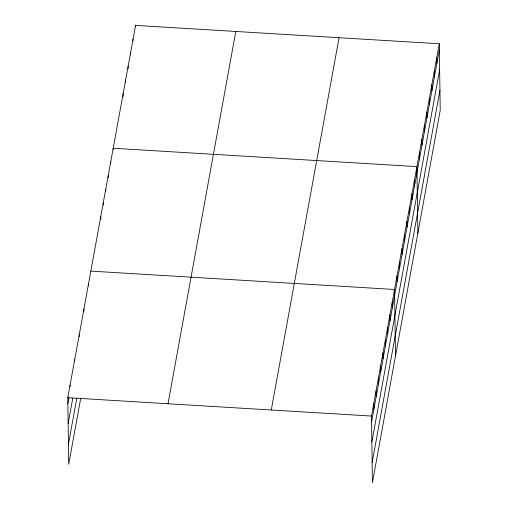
<?xml version="1.0" encoding="UTF-8"?>
<svg xmlns="http://www.w3.org/2000/svg" width="508" height="508" viewBox="0 0 508 508"><rect width="100%" height="100%" fill="white"/><g stroke="black" fill="none" stroke-linecap="round" stroke-linejoin="round"><path stroke-width="0.76" d="M80.772 397.961L68.707 464.229L67.78 397.694L135.572 25.4L439.293 43.771L440.22 110.306L372.428 482.6L371.5 416.058L439.293 43.771M67.862 403.568L68.942 397.612M68.142 423.589L72.752 398.272M68.428 444.214L76.835 398.05M168.008 403.752L235.801 31.464M271.272 410L339.065 37.706M371.583 421.938L439.376 49.644M371.862 441.954L439.655 69.666M372.148 462.578L439.941 90.291M90.824 271.113L394.551 289.484L395.478 356.019M67.78 397.694L371.5 416.058M436.81 57.417L436.893 63.297M434.321 71.069L434.404 76.949M431.838 84.722L431.921 90.595M429.349 98.368L429.431 104.248M426.866 112.02L426.949 117.9M424.377 125.673L424.459 131.547M421.894 139.325L421.977 145.199M419.405 152.971L419.487 158.852M417.849 233.166L416.922 166.624L113.201 148.253L113.221 149.727M414.439 180.276L414.515 186.15M411.95 193.929L412.032 199.803M409.467 207.575L409.55 213.455M406.978 221.228L407.06 227.101M404.495 234.88L404.578 240.754M402.006 248.526L402.088 254.406M399.523 262.179L399.605 268.059M397.034 275.831L397.116 281.705M392.246 302.139L392.328 308.013M389.941 314.795L390.023 320.675M387.636 327.457L387.718 333.331M385.331 340.112L385.413 345.986M383.026 352.768L383.108 358.648M380.721 365.43L380.803 371.304M378.416 378.085L378.498 383.965M376.111 390.741L376.193 396.621M373.805 403.403L373.888 409.277M135.572 25.4L135.592 26.867M133.083 39.053L133.102 40.519M130.6 52.699L130.632 54.902M128.111 66.351L128.143 68.555M125.628 80.004L125.66 82.207M123.139 93.656L123.184 96.59M110.712 161.906L110.731 163.379M108.229 175.558L108.255 177.762M105.74 189.211L105.772 191.414M103.257 202.857L103.289 205.061M100.768 216.51L100.813 219.45M88.519 283.769L88.551 285.972M83.915 309.086L83.941 311.29M79.305 334.404L79.331 336.607M74.695 359.715L74.714 361.188M70.085 385.032L70.104 386.505"/></g></svg>
